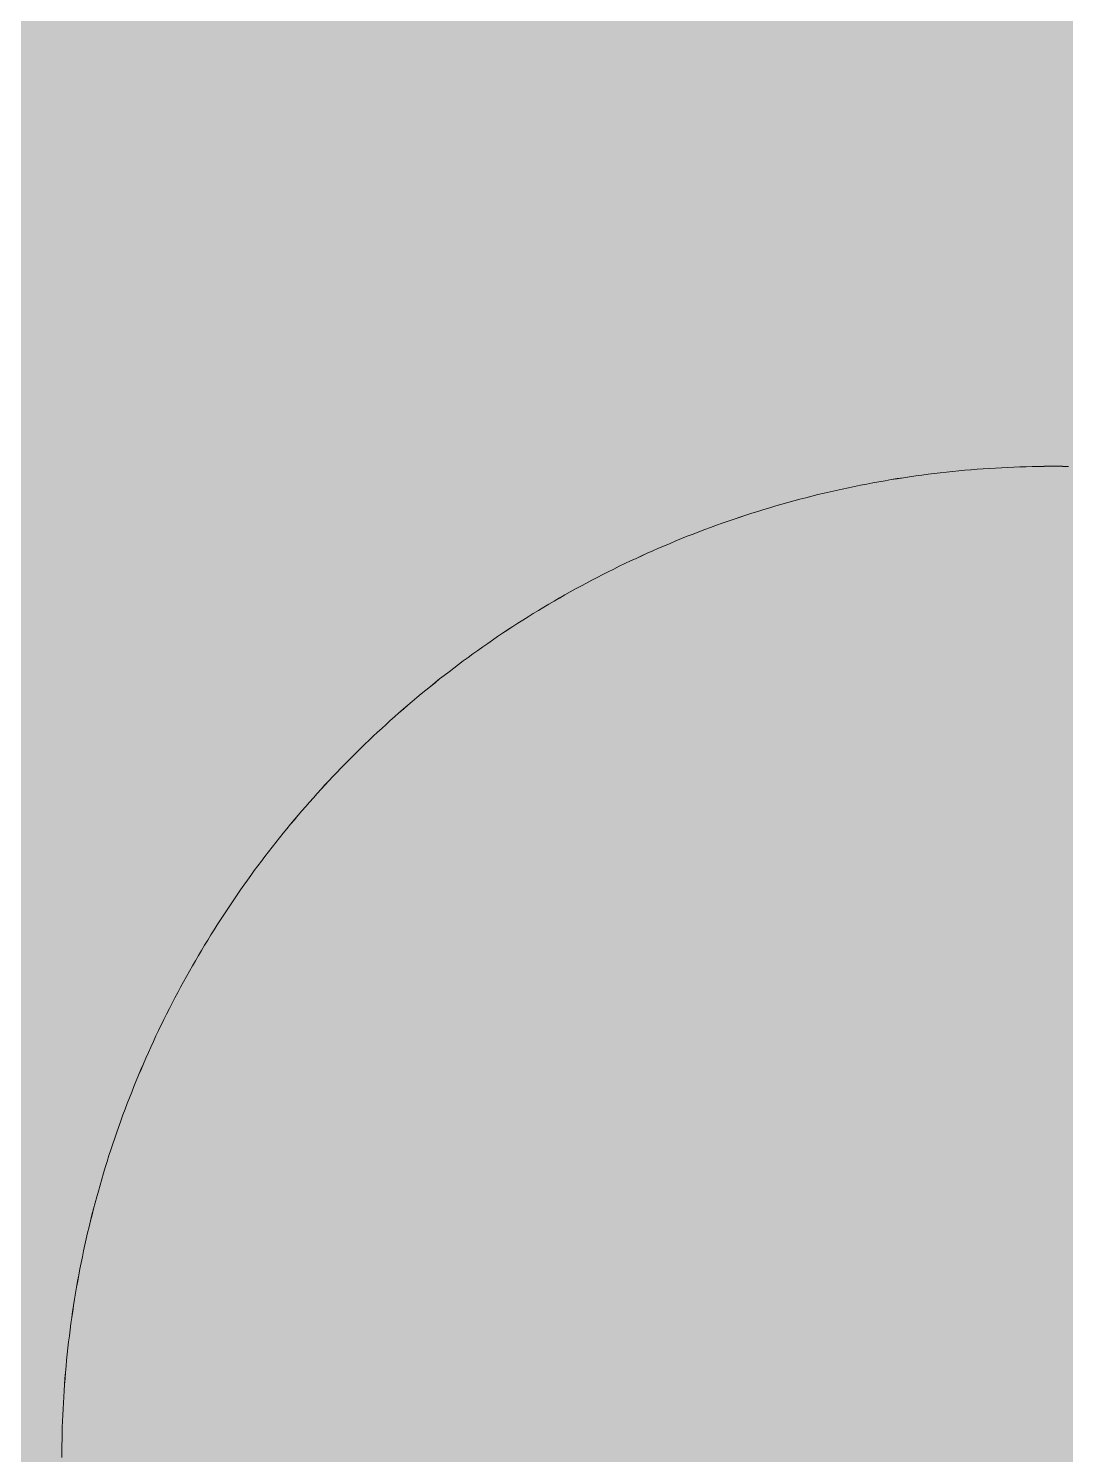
# Model space of a CAD drawing. Header units: millimetres. Extents: x 5622 to 8918, y 2044 to 6634.
# Drawn here: x 8590.204 to 8593.603, y 5260.336 to 5265.012 of the extents above; entities that cross this region are included whole.
import ezdxf

# ---------------------------------------------------------------- set-up
doc = ezdxf.new("R2010")
doc.units = ezdxf.units.MM
doc.linetypes.add('NASCOSTA', pattern=[9.525, 6.35, -3.175])
for name, color, linetype, lineweight in [('F_ARREDI', 7, 'Continuous', 5), ('F_FERRAMENTA', 253, 'Continuous', 5), ('F_MULTI laminato OPACO_retino', 1, 'Continuous', 5), ('F_Proiezioni', 253, 'NASCOSTA', 9)]:
    doc.layers.add(name, color=color, linetype=linetype, lineweight=lineweight)

# ---------------------------------------------------------------- blocks, each defined once
blk = doc.blocks.new("LIBRERIA_ingresso-living_sez._B.B'")
at = {"layer": 'F_MULTI laminato OPACO_retino', "true_color": 0x636466}
h = blk.add_hatch(color=251, dxfattribs=at)
h.dxf.hatch_style = 1
h.paths.add_polyline_path([(41313.1315, 11071.1262), (41913.1315, 11071.1262), (41913.1315, 13145.6262), (41313.1315, 13145.6262)])
at = {"layer": 'F_MULTI laminato OPACO_retino', "true_color": 0x939598}
h = blk.add_hatch(color=252, dxfattribs=at)
h.dxf.hatch_style = 1
h.paths.add_polyline_path([(41313.1315, 13145.6262), (41613.1315, 13145.6262), (41613.1315, 11071.1262), (41313.1315, 11071.1262)])
at = {"layer": 'F_Proiezioni', "color": 1}
for p, q in [((41588.7811, 12670.8569), (41588.8013, 12670.8591)), ((41588.8013, 12670.8591), (41588.8214, 12670.8611)), ((41588.8214, 12670.8611), (41588.8415, 12670.8629)), ((41588.8415, 12670.8629), (41588.8616, 12670.8647)), ((41588.8616, 12670.8647), (41588.8817, 12670.8663)), ((41588.8817, 12670.8663), (41588.9018, 12670.8678)), ((41588.9018, 12670.8678), (41588.9219, 12670.8691)), ((41588.9219, 12670.8691), (41588.942, 12670.8704)), ((41588.942, 12670.8704), (41588.962, 12670.8715)), ((41588.962, 12670.8715), (41588.982, 12670.8725)), ((41588.982, 12670.8725), (41589.002, 12670.8733)), ((41589.002, 12670.8733), (41589.022, 12670.8741)), ((41589.022, 12670.8741), (41589.042, 12670.8747)), ((41589.042, 12670.8747), (41589.0619, 12670.8752)), ((41589.0619, 12670.8752), (41589.0819, 12670.8756)), ((41589.0819, 12670.8756), (41589.1017, 12670.8758)), ((41589.1017, 12670.8758), (41589.1216, 12670.8759)), ((41589.1216, 12670.8759), (41589.1414, 12670.8759)), ((41589.1613, 12670.8758), (41589.1414, 12670.8759)), ((41589.1812, 12670.8756), (41589.1613, 12670.8758)), ((41588.4796, 12670.8099), (41588.4996, 12670.8139)), ((41588.4996, 12670.8139), (41588.5197, 12670.8178)), ((41588.5197, 12670.8178), (41588.5397, 12670.8216)), ((41588.5397, 12670.8216), (41588.5598, 12670.8253)), ((41588.5598, 12670.8253), (41588.5799, 12670.8288)), ((41588.5799, 12670.8288), (41588.6, 12670.8322)), ((41588.6, 12670.8322), (41588.6201, 12670.8354)), ((41588.6201, 12670.8354), (41588.6402, 12670.8386)), ((41588.6402, 12670.8386), (41588.6603, 12670.8416)), ((41588.6603, 12670.8416), (41588.6805, 12670.8445)), ((41588.6805, 12670.8445), (41588.7006, 12670.8472)), ((41588.7006, 12670.8472), (41588.7207, 12670.8498)), ((41588.7207, 12670.8498), (41588.7409, 12670.8523)), ((41588.7409, 12670.8523), (41588.761, 12670.8547)), ((41588.761, 12670.8547), (41588.7811, 12670.8569)), ((41588.2807, 12670.7626), (41588.3005, 12670.7679)), ((41588.3005, 12670.7679), (41588.3203, 12670.773)), ((41588.3203, 12670.773), (41588.3401, 12670.7781)), ((41588.3401, 12670.7781), (41588.36, 12670.783)), ((41588.36, 12670.783), (41588.3798, 12670.7878)), ((41588.3798, 12670.7878), (41588.3997, 12670.7925)), ((41588.3997, 12670.7925), (41588.4197, 12670.797)), ((41588.4197, 12670.797), (41588.4396, 12670.8014)), ((41588.4396, 12670.8014), (41588.4596, 12670.8057)), ((41588.4596, 12670.8057), (41588.4796, 12670.8099)), ((41588.1239, 12670.7157), (41588.1433, 12670.722)), ((41588.1433, 12670.722), (41588.1628, 12670.7282)), ((41588.1628, 12670.7282), (41588.1824, 12670.7342)), ((41588.1824, 12670.7342), (41588.202, 12670.7401)), ((41588.202, 12670.7401), (41588.2216, 12670.7459)), ((41588.2216, 12670.7459), (41588.2413, 12670.7516)), ((41588.2413, 12670.7516), (41588.261, 12670.7571)), ((41588.261, 12670.7571), (41588.2807, 12670.7626)), ((41587.9889, 12670.6684), (41588.008, 12670.6755)), ((41588.008, 12670.6755), (41588.0272, 12670.6825)), ((41588.0272, 12670.6825), (41588.0464, 12670.6894)), ((41588.0464, 12670.6894), (41588.0657, 12670.6962)), ((41588.0657, 12670.6962), (41588.0851, 12670.7028)), ((41588.0851, 12670.7028), (41588.1044, 12670.7093)), ((41588.1044, 12670.7093), (41588.1239, 12670.7157)), ((41587.8752, 12670.6233), (41587.894, 12670.6311)), ((41587.894, 12670.6311), (41587.9129, 12670.6388)), ((41587.9129, 12670.6388), (41587.9318, 12670.6464)), ((41587.9318, 12670.6464), (41587.9508, 12670.6539)), ((41587.9508, 12670.6539), (41587.9698, 12670.6612)), ((41587.9698, 12670.6612), (41587.9889, 12670.6684)), ((41587.7637, 12670.5741), (41587.7821, 12670.5826)), ((41587.7821, 12670.5826), (41587.8006, 12670.5909)), ((41587.8006, 12670.5909), (41587.8192, 12670.5992)), ((41587.8192, 12670.5992), (41587.8378, 12670.6073)), ((41587.8378, 12670.6073), (41587.8565, 12670.6154)), ((41587.8565, 12670.6154), (41587.8752, 12670.6233)), ((41587.6725, 12670.53), (41587.6906, 12670.539)), ((41587.6906, 12670.539), (41587.7088, 12670.548)), ((41587.7088, 12670.548), (41587.727, 12670.5568)), ((41587.727, 12670.5568), (41587.7453, 12670.5655)), ((41587.7453, 12670.5655), (41587.7637, 12670.5741)), ((41587.5831, 12670.4833), (41587.6008, 12670.4928)), ((41587.6008, 12670.4928), (41587.6186, 12670.5023)), ((41587.6186, 12670.5023), (41587.6365, 12670.5116)), ((41587.6365, 12670.5116), (41587.6545, 12670.5209)), ((41587.6545, 12670.5209), (41587.6725, 12670.53)), ((41587.4955, 12670.4341), (41587.5129, 12670.4441)), ((41587.5129, 12670.4441), (41587.5303, 12670.4541)), ((41587.5303, 12670.4541), (41587.5478, 12670.4639)), ((41587.5478, 12670.4639), (41587.5654, 12670.4737)), ((41587.5654, 12670.4737), (41587.5831, 12670.4833)), ((41587.4099, 12670.3825), (41587.4269, 12670.393)), ((41587.4269, 12670.393), (41587.4439, 12670.4034)), ((41587.4439, 12670.4034), (41587.461, 12670.4137)), ((41587.461, 12670.4137), (41587.4782, 12670.424)), ((41587.4782, 12670.424), (41587.4955, 12670.4341)), ((41587.3429, 12670.3395), (41587.3595, 12670.3504)), ((41587.3595, 12670.3504), (41587.3762, 12670.3612)), ((41587.3762, 12670.3612), (41587.393, 12670.3719)), ((41587.393, 12670.3719), (41587.4099, 12670.3825)), ((41587.2774, 12670.2951), (41587.2936, 12670.3064)), ((41587.2936, 12670.3064), (41587.31, 12670.3175)), ((41587.31, 12670.3175), (41587.3264, 12670.3286)), ((41587.3264, 12670.3286), (41587.3429, 12670.3395)), ((41587.2133, 12670.2494), (41587.2292, 12670.261)), ((41587.2292, 12670.261), (41587.2452, 12670.2725)), ((41587.2452, 12670.2725), (41587.2612, 12670.2838)), ((41587.2612, 12670.2838), (41587.2774, 12670.2951)), ((41587.1507, 12670.2025), (41587.1662, 12670.2144)), ((41587.1662, 12670.2144), (41587.1818, 12670.2261)), ((41587.1818, 12670.2261), (41587.1975, 12670.2378)), ((41587.1975, 12670.2378), (41587.2133, 12670.2494)), ((41587.0897, 12670.1544), (41587.1048, 12670.1665)), ((41587.1048, 12670.1665), (41587.12, 12670.1786)), ((41587.12, 12670.1786), (41587.1353, 12670.1906)), ((41587.1353, 12670.1906), (41587.1507, 12670.2025)), ((41587.0302, 12670.1052), (41587.0449, 12670.1176)), ((41587.0449, 12670.1176), (41587.0597, 12670.1299)), ((41587.0597, 12670.1299), (41587.0746, 12670.1422)), ((41587.0746, 12670.1422), (41587.0897, 12670.1544)), ((41586.9724, 12670.055), (41586.9867, 12670.0676)), ((41586.9867, 12670.0676), (41587.0011, 12670.0802)), ((41587.0011, 12670.0802), (41587.0156, 12670.0927)), ((41587.0156, 12670.0927), (41587.0302, 12670.1052)), ((41586.9301, 12670.0168), (41586.9441, 12670.0296)), ((41586.9441, 12670.0296), (41586.9582, 12670.0423)), ((41586.9582, 12670.0423), (41586.9724, 12670.055)), ((41586.8752, 12669.965), (41586.8887, 12669.978)), ((41586.8887, 12669.978), (41586.9024, 12669.991)), ((41586.9024, 12669.991), (41586.9162, 12670.0039)), ((41586.9162, 12670.0039), (41586.9301, 12670.0168)), ((41586.822, 12669.9125), (41586.8351, 12669.9257)), ((41586.8351, 12669.9257), (41586.8484, 12669.9389)), ((41586.8484, 12669.9389), (41586.8617, 12669.952)), ((41586.8617, 12669.952), (41586.8752, 12669.965)), ((41586.7828, 12669.8723), (41586.7958, 12669.8858)), ((41586.7958, 12669.8858), (41586.8089, 12669.8992)), ((41586.8089, 12669.8992), (41586.822, 12669.9125)), ((41586.7314, 12669.8172), (41586.7441, 12669.8311)), ((41586.7441, 12669.8311), (41586.757, 12669.8449)), ((41586.757, 12669.8449), (41586.7699, 12669.8587)), ((41586.7699, 12669.8587), (41586.7828, 12669.8723)), ((41586.6934, 12669.7748), (41586.706, 12669.7891)), ((41586.706, 12669.7891), (41586.7186, 12669.8032)), ((41586.7186, 12669.8032), (41586.7314, 12669.8172)), ((41586.656, 12669.7316), (41586.6684, 12669.7461)), ((41586.6684, 12669.7461), (41586.6808, 12669.7605)), ((41586.6808, 12669.7605), (41586.6934, 12669.7748)), ((41586.6191, 12669.6875), (41586.6313, 12669.7023)), ((41586.6313, 12669.7023), (41586.6436, 12669.717)), ((41586.6436, 12669.717), (41586.656, 12669.7316)), ((41586.5829, 12669.6426), (41586.5949, 12669.6576)), ((41586.5949, 12669.6576), (41586.607, 12669.6726)), ((41586.607, 12669.6726), (41586.6191, 12669.6875)), ((41586.5356, 12669.5814), (41586.5473, 12669.5968)), ((41586.5473, 12669.5968), (41586.5591, 12669.6121)), ((41586.5591, 12669.6121), (41586.571, 12669.6274)), ((41586.571, 12669.6274), (41586.5829, 12669.6426)), ((41586.501, 12669.5345), (41586.5124, 12669.5502)), ((41586.5124, 12669.5502), (41586.524, 12669.5658)), ((41586.524, 12669.5658), (41586.5356, 12669.5814)), ((41586.4783, 12669.5028), (41586.4896, 12669.5187)), ((41586.4896, 12669.5187), (41586.501, 12669.5345)), ((41586.4449, 12669.4547), (41586.4559, 12669.4708)), ((41586.4559, 12669.4708), (41586.4671, 12669.4869)), ((41586.4671, 12669.4869), (41586.4783, 12669.5028)), ((41586.4122, 12669.4058), (41586.423, 12669.4222)), ((41586.423, 12669.4222), (41586.4339, 12669.4385)), ((41586.4339, 12669.4385), (41586.4449, 12669.4547)), ((41586.3804, 12669.3562), (41586.3909, 12669.3728)), ((41586.3909, 12669.3728), (41586.4015, 12669.3893)), ((41586.4015, 12669.3893), (41586.4122, 12669.4058)), ((41586.3494, 12669.3058), (41586.3596, 12669.3227)), ((41586.3596, 12669.3227), (41586.37, 12669.3394)), ((41586.37, 12669.3394), (41586.3804, 12669.3562)), ((41586.3192, 12669.2548), (41586.3291, 12669.2718)), ((41586.3291, 12669.2718), (41586.3392, 12669.2889)), ((41586.3392, 12669.2889), (41586.3494, 12669.3058)), ((41586.2995, 12669.2204), (41586.3093, 12669.2376)), ((41586.3093, 12669.2376), (41586.3192, 12669.2548)), ((41586.2708, 12669.1682), (41586.2803, 12669.1857)), ((41586.2803, 12669.1857), (41586.2899, 12669.203)), ((41586.2899, 12669.203), (41586.2995, 12669.2204)), ((41586.243, 12669.1154), (41586.2522, 12669.1331)), ((41586.2522, 12669.1331), (41586.2614, 12669.1507)), ((41586.2614, 12669.1507), (41586.2708, 12669.1682)), ((41586.2249, 12669.0799), (41586.2339, 12669.0977)), ((41586.2339, 12669.0977), (41586.243, 12669.1154)), ((41586.1986, 12669.0261), (41586.2073, 12669.0441)), ((41586.2073, 12669.0441), (41586.2161, 12669.062)), ((41586.2161, 12669.062), (41586.2249, 12669.0799)), ((41586.1733, 12668.9718), (41586.1816, 12668.99)), ((41586.1816, 12668.99), (41586.1901, 12669.0081)), ((41586.1901, 12669.0081), (41586.1986, 12669.0261)), ((41586.1569, 12668.9352), (41586.1651, 12668.9535)), ((41586.1651, 12668.9535), (41586.1733, 12668.9718)), ((41586.1332, 12668.88), (41586.141, 12668.8985)), ((41586.141, 12668.8985), (41586.1489, 12668.9169)), ((41586.1489, 12668.9169), (41586.1569, 12668.9352)), ((41586.118, 12668.8429), (41586.1255, 12668.8615)), ((41586.1255, 12668.8615), (41586.1332, 12668.88)), ((41586.0959, 12668.7868), (41586.1032, 12668.8055)), ((41586.1032, 12668.8055), (41586.1105, 12668.8242)), ((41586.1105, 12668.8242), (41586.118, 12668.8429)), ((41586.0818, 12668.7491), (41586.0888, 12668.768)), ((41586.0888, 12668.768), (41586.0959, 12668.7868)), ((41586.0615, 12668.6922), (41586.0681, 12668.7112)), ((41586.0681, 12668.7112), (41586.0749, 12668.7302)), ((41586.0749, 12668.7302), (41586.0818, 12668.7491)), ((41586.0485, 12668.6541), (41586.0549, 12668.6732)), ((41586.0549, 12668.6732), (41586.0615, 12668.6922)), ((41586.0299, 12668.5965), (41586.036, 12668.6157)), ((41586.036, 12668.6157), (41586.0422, 12668.6349)), ((41586.0422, 12668.6349), (41586.0485, 12668.6541)), ((41586.0181, 12668.5579), (41586.0239, 12668.5772)), ((41586.0239, 12668.5772), (41586.0299, 12668.5965)), ((41586.0067, 12668.5191), (41586.0123, 12668.5385)), ((41586.0123, 12668.5385), (41586.0181, 12668.5579)), ((41585.9906, 12668.4607), (41585.9958, 12668.4802)), ((41585.9958, 12668.4802), (41586.0012, 12668.4997)), ((41586.0012, 12668.4997), (41586.0067, 12668.5191)), ((41585.9804, 12668.4216), (41585.9855, 12668.4412)), ((41585.9855, 12668.4412), (41585.9906, 12668.4607)), ((41585.9661, 12668.3627), (41585.9708, 12668.3824)), ((41585.9708, 12668.3824), (41585.9756, 12668.402)), ((41585.9756, 12668.402), (41585.9804, 12668.4216)), ((41585.9572, 12668.3233), (41585.9616, 12668.343)), ((41585.9616, 12668.343), (41585.9661, 12668.3627)), ((41585.9488, 12668.2838), (41585.9529, 12668.3035)), ((41585.9529, 12668.3035), (41585.9572, 12668.3233)), ((41585.9371, 12668.2243), (41585.9409, 12668.2441)), ((41585.9409, 12668.2441), (41585.9448, 12668.264)), ((41585.9448, 12668.264), (41585.9488, 12668.2838)), ((41585.9299, 12668.1846), (41585.9334, 12668.2044)), ((41585.9334, 12668.2044), (41585.9371, 12668.2243)), ((41585.9232, 12668.1448), (41585.9265, 12668.1647)), ((41585.9265, 12668.1647), (41585.9299, 12668.1846)), ((41585.9141, 12668.0849), (41585.917, 12668.1049)), ((41585.917, 12668.1049), (41585.9201, 12668.1248)), ((41585.9201, 12668.1248), (41585.9232, 12668.1448)), ((41585.9087, 12668.045), (41585.9114, 12668.065)), ((41585.9114, 12668.065), (41585.9141, 12668.0849)), ((41585.9038, 12668.005), (41585.9062, 12668.025)), ((41585.9062, 12668.025), (41585.9087, 12668.045)), ((41585.8973, 12667.9451), (41585.8993, 12667.9651)), ((41585.8993, 12667.9651), (41585.9015, 12667.9851)), ((41585.9015, 12667.9851), (41585.9038, 12668.005)), ((41585.8936, 12667.9051), (41585.8954, 12667.9251)), ((41585.8954, 12667.9251), (41585.8973, 12667.9451)), ((41585.8904, 12667.8651), (41585.8919, 12667.8851)), ((41585.8919, 12667.8851), (41585.8936, 12667.9051)), ((41585.8865, 12667.8051), (41585.8877, 12667.8251)), ((41585.8877, 12667.8251), (41585.889, 12667.8451)), ((41585.889, 12667.8451), (41585.8904, 12667.8651)), ((41585.8845, 12667.7652), (41585.8855, 12667.7852)), ((41585.8855, 12667.7852), (41585.8865, 12667.8051)), ((41585.8831, 12667.7254), (41585.8837, 12667.7453)), ((41585.8837, 12667.7453), (41585.8845, 12667.7652)), ((41585.8818, 12667.6657), (41585.8821, 12667.6855)), ((41585.8821, 12667.6855), (41585.8825, 12667.7054)), ((41585.8825, 12667.7054), (41585.8831, 12667.7254)), ((41585.8815, 12667.6259), (41585.8816, 12667.6458)), ((41585.8816, 12667.6458), (41585.8818, 12667.6657))]:
    blk.add_line(p, q, dxfattribs=at)

msp = doc.modelspace()

# ---------------------------------------------------------------- linework, layer by layer
at = {"layer": 'F_FERRAMENTA', "linetype": 'NASCOSTA'}
for p, q in [((8593.1721, 5263.5529), (8593.1923, 5263.5552)), ((8593.1923, 5263.5552), (8593.2124, 5263.5575)), ((8593.2124, 5263.5575), (8593.2325, 5263.5596)), ((8593.2325, 5263.5596), (8593.2526, 5263.5616)), ((8593.2526, 5263.5616), (8593.2728, 5263.5635)), ((8593.2728, 5263.5635), (8593.2929, 5263.5652)), ((8593.2929, 5263.5652), (8593.313, 5263.5668)), ((8593.313, 5263.5668), (8593.3331, 5263.5683)), ((8593.3331, 5263.5683), (8593.3531, 5263.5697)), ((8593.3531, 5263.5697), (8593.3732, 5263.5709)), ((8593.3732, 5263.5709), (8593.3932, 5263.572)), ((8593.3932, 5263.572), (8593.4133, 5263.573)), ((8593.4133, 5263.573), (8593.4333, 5263.5739)), ((8593.4333, 5263.5739), (8593.4533, 5263.5746)), ((8593.4533, 5263.5746), (8593.4732, 5263.5752)), ((8593.4732, 5263.5752), (8593.4932, 5263.5757)), ((8593.4932, 5263.5757), (8593.5131, 5263.5761)), ((8593.5131, 5263.5761), (8593.533, 5263.5764)), ((8593.533, 5263.5764), (8593.5529, 5263.5765)), ((8593.5529, 5263.5765), (8593.5727, 5263.5765)), ((8593.5926, 5263.5764), (8593.5727, 5263.5765)), ((8593.6124, 5263.5761), (8593.5926, 5263.5764)), ((8592.8909, 5263.5063), (8592.9109, 5263.5104)), ((8592.9109, 5263.5104), (8592.9309, 5263.5145)), ((8592.9309, 5263.5145), (8592.9509, 5263.5184)), ((8592.9509, 5263.5184), (8592.971, 5263.5222)), ((8592.971, 5263.5222), (8592.9911, 5263.5258)), ((8592.9911, 5263.5258), (8593.0111, 5263.5293)), ((8593.0111, 5263.5293), (8593.0312, 5263.5327)), ((8593.0312, 5263.5327), (8593.0513, 5263.536)), ((8593.0513, 5263.536), (8593.0715, 5263.5391)), ((8593.0715, 5263.5391), (8593.0916, 5263.5421)), ((8593.0916, 5263.5421), (8593.1117, 5263.545)), ((8593.1117, 5263.545), (8593.1318, 5263.5478)), ((8593.1318, 5263.5478), (8593.152, 5263.5504)), ((8593.152, 5263.5504), (8593.1721, 5263.5529)), ((8592.6922, 5263.4577), (8592.7119, 5263.4631)), ((8592.7119, 5263.4631), (8592.7317, 5263.4684)), ((8592.7317, 5263.4684), (8592.7515, 5263.4736)), ((8592.7515, 5263.4736), (8592.7713, 5263.4786)), ((8592.7713, 5263.4786), (8592.7912, 5263.4836)), ((8592.7912, 5263.4836), (8592.8111, 5263.4884)), ((8592.8111, 5263.4884), (8592.831, 5263.493)), ((8592.831, 5263.493), (8592.8509, 5263.4976)), ((8592.8509, 5263.4976), (8592.8709, 5263.502)), ((8592.8709, 5263.502), (8592.8909, 5263.5063)), ((8592.5357, 5263.4099), (8592.5551, 5263.4163)), ((8592.5551, 5263.4163), (8592.5746, 5263.4226)), ((8592.5746, 5263.4226), (8592.5941, 5263.4287)), ((8592.5941, 5263.4287), (8592.6136, 5263.4348)), ((8592.6136, 5263.4348), (8592.6332, 5263.4407)), ((8592.6332, 5263.4407), (8592.6528, 5263.4465)), ((8592.6528, 5263.4465), (8592.6725, 5263.4521)), ((8592.6725, 5263.4521), (8592.6922, 5263.4577)), ((8592.401, 5263.3617), (8592.4201, 5263.369)), ((8592.4201, 5263.369), (8592.4393, 5263.3761)), ((8592.4393, 5263.3761), (8592.4584, 5263.3831)), ((8592.4584, 5263.3831), (8592.4777, 5263.39)), ((8592.4777, 5263.39), (8592.497, 5263.3967)), ((8592.497, 5263.3967), (8592.5163, 5263.4034)), ((8592.5163, 5263.4034), (8592.5357, 5263.4099)), ((8592.2877, 5263.3159), (8592.3065, 5263.3239)), ((8592.3065, 5263.3239), (8592.3253, 5263.3317)), ((8592.3253, 5263.3317), (8592.3441, 5263.3394)), ((8592.3441, 5263.3394), (8592.363, 5263.3469)), ((8592.363, 5263.3469), (8592.382, 5263.3544)), ((8592.382, 5263.3544), (8592.401, 5263.3617)), ((8592.1766, 5263.266), (8592.1949, 5263.2746)), ((8592.1949, 5263.2746), (8592.2134, 5263.2831)), ((8592.2134, 5263.2831), (8592.2319, 5263.2915)), ((8592.2319, 5263.2915), (8592.2504, 5263.2997)), ((8592.2504, 5263.2997), (8592.269, 5263.3079)), ((8592.269, 5263.3079), (8592.2877, 5263.3159)), ((8592.0857, 5263.2214), (8592.1038, 5263.2306)), ((8592.1038, 5263.2306), (8592.1219, 5263.2396)), ((8592.1219, 5263.2396), (8592.14, 5263.2485)), ((8592.14, 5263.2485), (8592.1583, 5263.2573)), ((8592.1583, 5263.2573), (8592.1766, 5263.266)), ((8591.9967, 5263.1742), (8592.0143, 5263.1839)), ((8592.0143, 5263.1839), (8592.0321, 5263.1934)), ((8592.0321, 5263.1934), (8592.0499, 5263.2028)), ((8592.0499, 5263.2028), (8592.0678, 5263.2122)), ((8592.0678, 5263.2122), (8592.0857, 5263.2214)), ((8591.9095, 5263.1245), (8591.9267, 5263.1346)), ((8591.9267, 5263.1346), (8591.9441, 5263.1447)), ((8591.9441, 5263.1447), (8591.9615, 5263.1546)), ((8591.9615, 5263.1546), (8591.9791, 5263.1645)), ((8591.9791, 5263.1645), (8591.9967, 5263.1742)), ((8591.8411, 5263.083), (8591.8581, 5263.0935)), ((8591.8581, 5263.0935), (8591.8751, 5263.1039)), ((8591.8751, 5263.1039), (8591.8923, 5263.1143)), ((8591.8923, 5263.1143), (8591.9095, 5263.1245)), ((8591.7577, 5263.0291), (8591.7742, 5263.0401)), ((8591.7742, 5263.0401), (8591.7908, 5263.0509)), ((8591.7908, 5263.0509), (8591.8075, 5263.0617)), ((8591.8075, 5263.0617), (8591.8243, 5263.0724)), ((8591.8243, 5263.0724), (8591.8411, 5263.083)), ((8591.6925, 5262.9844), (8591.7086, 5262.9957)), ((8591.7086, 5262.9957), (8591.7249, 5263.0069)), ((8591.7249, 5263.0069), (8591.7412, 5263.018)), ((8591.7412, 5263.018), (8591.7577, 5263.0291)), ((8591.6287, 5262.9384), (8591.6445, 5262.95)), ((8591.6445, 5262.95), (8591.6604, 5262.9615)), ((8591.6604, 5262.9615), (8591.6764, 5262.973)), ((8591.6764, 5262.973), (8591.6925, 5262.9844)), ((8591.5665, 5262.8911), (8591.582, 5262.903)), ((8591.582, 5262.903), (8591.5975, 5262.9149)), ((8591.5975, 5262.9149), (8591.6131, 5262.9267)), ((8591.6131, 5262.9267), (8591.6287, 5262.9384)), ((8591.5059, 5262.8427), (8591.5209, 5262.8549)), ((8591.5209, 5262.8549), (8591.536, 5262.8671)), ((8591.536, 5262.8671), (8591.5512, 5262.8791)), ((8591.5512, 5262.8791), (8591.5665, 5262.8911)), ((8591.4614, 5262.8057), (8591.4762, 5262.8181)), ((8591.4762, 5262.8181), (8591.491, 5262.8305)), ((8591.491, 5262.8305), (8591.5059, 5262.8427)), ((8591.4036, 5262.7555), (8591.4179, 5262.7682)), ((8591.4179, 5262.7682), (8591.4323, 5262.7808)), ((8591.4323, 5262.7808), (8591.4468, 5262.7933)), ((8591.4468, 5262.7933), (8591.4614, 5262.8057)), ((8591.3474, 5262.7044), (8591.3613, 5262.7173)), ((8591.3613, 5262.7173), (8591.3753, 5262.7301)), ((8591.3753, 5262.7301), (8591.3894, 5262.7428)), ((8591.3894, 5262.7428), (8591.4036, 5262.7555)), ((8591.293, 5262.6525), (8591.3064, 5262.6656)), ((8591.3064, 5262.6656), (8591.32, 5262.6786)), ((8591.32, 5262.6786), (8591.3337, 5262.6915)), ((8591.3337, 5262.6915), (8591.3474, 5262.7044)), ((8591.2532, 5262.6131), (8591.2664, 5262.6263)), ((8591.2664, 5262.6263), (8591.2796, 5262.6394)), ((8591.2796, 5262.6394), (8591.293, 5262.6525)), ((8591.2011, 5262.5592), (8591.2141, 5262.5728)), ((8591.2141, 5262.5728), (8591.2271, 5262.5863)), ((8591.2271, 5262.5863), (8591.2401, 5262.5998)), ((8591.2401, 5262.5998), (8591.2532, 5262.6131)), ((8591.1626, 5262.5177), (8591.1754, 5262.5317)), ((8591.1754, 5262.5317), (8591.1882, 5262.5455)), ((8591.1882, 5262.5455), (8591.2011, 5262.5592)), ((8591.1246, 5262.4754), (8591.1372, 5262.4896)), ((8591.1372, 5262.4896), (8591.1499, 5262.5037)), ((8591.1499, 5262.5037), (8591.1626, 5262.5177)), ((8591.0749, 5262.4175), (8591.0872, 5262.4321)), ((8591.0872, 5262.4321), (8591.0996, 5262.4467)), ((8591.0996, 5262.4467), (8591.1121, 5262.4611)), ((8591.1121, 5262.4611), (8591.1246, 5262.4754)), ((8591.0382, 5262.3732), (8591.0504, 5262.388)), ((8591.0504, 5262.388), (8591.0626, 5262.4028)), ((8591.0626, 5262.4028), (8591.0749, 5262.4175)), ((8591.0022, 5262.3279), (8591.0141, 5262.3431)), ((8591.0141, 5262.3431), (8591.0261, 5262.3582)), ((8591.0261, 5262.3582), (8591.0382, 5262.3732)), ((8590.9669, 5262.2819), (8590.9786, 5262.2973)), ((8590.9786, 5262.2973), (8590.9904, 5262.3127)), ((8590.9904, 5262.3127), (8591.0022, 5262.3279)), ((8590.9322, 5262.2351), (8590.9437, 5262.2508)), ((8590.9437, 5262.2508), (8590.9552, 5262.2664)), ((8590.9552, 5262.2664), (8590.9669, 5262.2819)), ((8590.8983, 5262.1874), (8590.9095, 5262.2034)), ((8590.9095, 5262.2034), (8590.9208, 5262.2193)), ((8590.9208, 5262.2193), (8590.9322, 5262.2351)), ((8590.8651, 5262.139), (8590.8761, 5262.1552)), ((8590.8761, 5262.1552), (8590.8872, 5262.1714)), ((8590.8872, 5262.1714), (8590.8983, 5262.1874)), ((8590.8328, 5262.0899), (8590.8435, 5262.1063)), ((8590.8435, 5262.1063), (8590.8543, 5262.1227)), ((8590.8543, 5262.1227), (8590.8651, 5262.139)), ((8590.8116, 5262.0567), (8590.8222, 5262.0733)), ((8590.8222, 5262.0733), (8590.8328, 5262.0899)), ((8590.7806, 5262.0063), (8590.7909, 5262.0232)), ((8590.7909, 5262.0232), (8590.8012, 5262.04)), ((8590.8012, 5262.04), (8590.8116, 5262.0567)), ((8590.7504, 5261.9553), (8590.7604, 5261.9724)), ((8590.7604, 5261.9724), (8590.7705, 5261.9894)), ((8590.7705, 5261.9894), (8590.7806, 5262.0063)), ((8590.7211, 5261.9036), (8590.7308, 5261.9209)), ((8590.7308, 5261.9209), (8590.7406, 5261.9381)), ((8590.7406, 5261.9381), (8590.7504, 5261.9553)), ((8590.7021, 5261.8687), (8590.7115, 5261.8862)), ((8590.7115, 5261.8862), (8590.7211, 5261.9036)), ((8590.6742, 5261.816), (8590.6834, 5261.8336)), ((8590.6834, 5261.8336), (8590.6927, 5261.8512)), ((8590.6927, 5261.8512), (8590.7021, 5261.8687)), ((8590.6473, 5261.7626), (8590.6562, 5261.7804)), ((8590.6562, 5261.7804), (8590.6651, 5261.7982)), ((8590.6651, 5261.7982), (8590.6742, 5261.816)), ((8590.6299, 5261.7267), (8590.6385, 5261.7447)), ((8590.6385, 5261.7447), (8590.6473, 5261.7626)), ((8590.6045, 5261.6723), (8590.6129, 5261.6905)), ((8590.6129, 5261.6905), (8590.6213, 5261.7086)), ((8590.6213, 5261.7086), (8590.6299, 5261.7267)), ((8590.5882, 5261.6358), (8590.5963, 5261.6541)), ((8590.5963, 5261.6541), (8590.6045, 5261.6723)), ((8590.5645, 5261.5805), (8590.5723, 5261.599)), ((8590.5723, 5261.599), (8590.5802, 5261.6174)), ((8590.5802, 5261.6174), (8590.5882, 5261.6358)), ((8590.5492, 5261.5434), (8590.5568, 5261.562)), ((8590.5568, 5261.562), (8590.5645, 5261.5805)), ((8590.5272, 5261.4873), (8590.5344, 5261.5061)), ((8590.5344, 5261.5061), (8590.5417, 5261.5248)), ((8590.5417, 5261.5248), (8590.5492, 5261.5434)), ((8590.513, 5261.4496), (8590.52, 5261.4685)), ((8590.52, 5261.4685), (8590.5272, 5261.4873)), ((8590.4927, 5261.3928), (8590.4994, 5261.4118)), ((8590.4994, 5261.4118), (8590.5061, 5261.4307)), ((8590.5061, 5261.4307), (8590.513, 5261.4496)), ((8590.4797, 5261.3546), (8590.4861, 5261.3737)), ((8590.4861, 5261.3737), (8590.4927, 5261.3928)), ((8590.4611, 5261.297), (8590.4672, 5261.3163)), ((8590.4672, 5261.3163), (8590.4734, 5261.3355)), ((8590.4734, 5261.3355), (8590.4797, 5261.3546)), ((8590.4493, 5261.2584), (8590.4551, 5261.2777)), ((8590.4551, 5261.2777), (8590.4611, 5261.297)), ((8590.4325, 5261.2002), (8590.438, 5261.2197)), ((8590.438, 5261.2197), (8590.4436, 5261.2391)), ((8590.4436, 5261.2391), (8590.4493, 5261.2584)), ((8590.4218, 5261.1613), (8590.4271, 5261.1808)), ((8590.4271, 5261.1808), (8590.4325, 5261.2002)), ((8590.4117, 5261.1221), (8590.4167, 5261.1417)), ((8590.4167, 5261.1417), (8590.4218, 5261.1613)), ((8590.3974, 5261.0632), (8590.402, 5261.0829)), ((8590.402, 5261.0829), (8590.4068, 5261.1025)), ((8590.4068, 5261.1025), (8590.4117, 5261.1221)), ((8590.3885, 5261.0238), (8590.3929, 5261.0435)), ((8590.3929, 5261.0435), (8590.3974, 5261.0632)), ((8590.376, 5260.9645), (8590.38, 5260.9843)), ((8590.38, 5260.9843), (8590.3842, 5261.0041)), ((8590.3842, 5261.0041), (8590.3885, 5261.0238)), ((8590.3683, 5260.9249), (8590.3721, 5260.9447)), ((8590.3721, 5260.9447), (8590.376, 5260.9645)), ((8590.3612, 5260.8851), (8590.3647, 5260.905)), ((8590.3647, 5260.905), (8590.3683, 5260.9249)), ((8590.3513, 5260.8254), (8590.3545, 5260.8453)), ((8590.3545, 5260.8453), (8590.3577, 5260.8652)), ((8590.3577, 5260.8652), (8590.3612, 5260.8851)), ((8590.3454, 5260.7855), (8590.3483, 5260.8054)), ((8590.3483, 5260.8054), (8590.3513, 5260.8254)), ((8590.3399, 5260.7456), (8590.3426, 5260.7655)), ((8590.3426, 5260.7655), (8590.3454, 5260.7855)), ((8590.3327, 5260.6856), (8590.335, 5260.7056)), ((8590.335, 5260.7056), (8590.3374, 5260.7256)), ((8590.3374, 5260.7256), (8590.3399, 5260.7456)), ((8590.3285, 5260.6456), (8590.3306, 5260.6656)), ((8590.3306, 5260.6656), (8590.3327, 5260.6856)), ((8590.3248, 5260.6056), (8590.3266, 5260.6256)), ((8590.3266, 5260.6256), (8590.3285, 5260.6456)), ((8590.3202, 5260.5456), (8590.3216, 5260.5656)), ((8590.3216, 5260.5656), (8590.3232, 5260.5856)), ((8590.3232, 5260.5856), (8590.3248, 5260.6056)), ((8590.3178, 5260.5057), (8590.3189, 5260.5257)), ((8590.3189, 5260.5257), (8590.3202, 5260.5456)), ((8590.3158, 5260.4658), (8590.3167, 5260.4857)), ((8590.3167, 5260.4857), (8590.3178, 5260.5057)), ((8590.3138, 5260.406), (8590.3143, 5260.4259)), ((8590.3143, 5260.4259), (8590.315, 5260.4458)), ((8590.315, 5260.4458), (8590.3158, 5260.4658)), ((8590.313, 5260.3662), (8590.3133, 5260.3861)), ((8590.3133, 5260.3861), (8590.3138, 5260.406)), ((8590.3128, 5260.3463), (8590.313, 5260.3662)), ((8590.3128, 5260.3265), (8590.3128, 5260.3463))]:
    msp.add_line(p, q, dxfattribs=at)

# ---------------------------------------------------------------- block references
at = {"layer": 'F_ARREDI'}
msp.add_blockref("LIBRERIA_ingresso-living_sez._B.B'", (-32995.5688, -7407.2995), dxfattribs=at)

doc.saveas('drawing.dxf')
